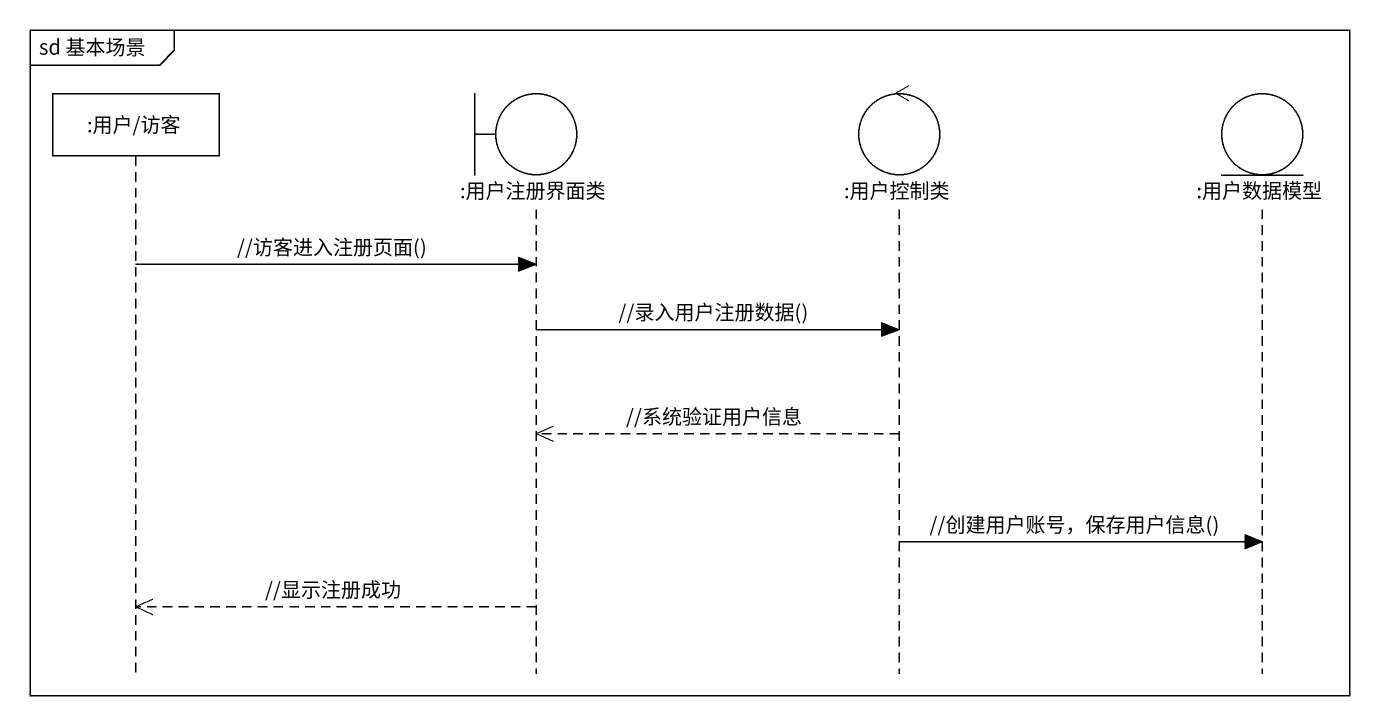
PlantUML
@startuml
mainframe sd 基本场景
hide footbox
participant ":用户/访客" as 用户_访客
boundary ":用户注册界面类" as 用户注册界面类
control ":用户控制类" as 用户控制类
entity ":用户数据模型" as 用户数据模型

用户_访客 -> 用户注册界面类 : //访客进入注册页面()
用户注册界面类 -> 用户控制类 : //录入用户注册数据()
用户控制类 -->> 用户注册界面类 : //系统验证用户信息
用户控制类 -> 用户数据模型 : //创建用户账号，保存用户信息()
用户注册界面类 -->> 用户_访客 : //显示注册成功
@enduml
